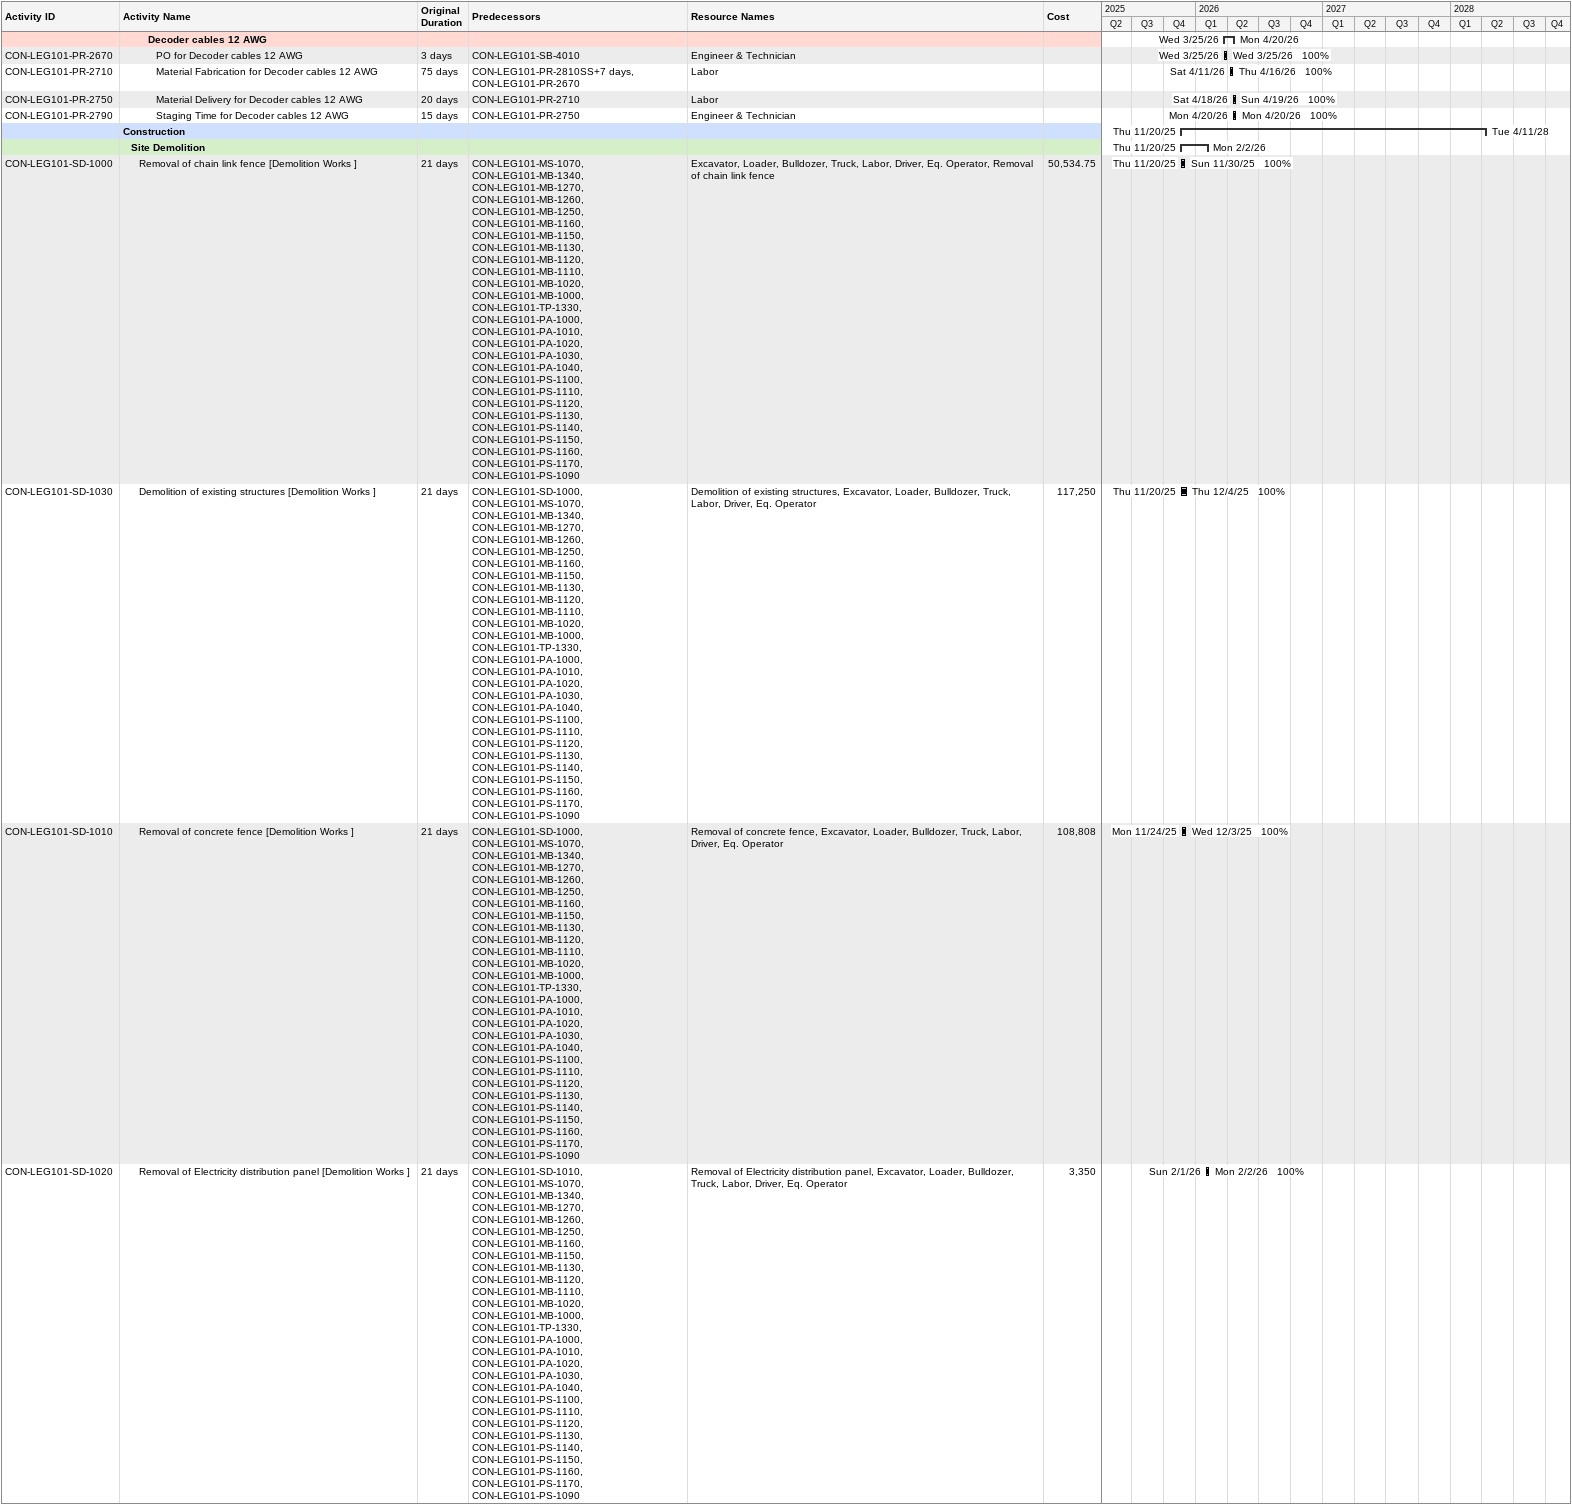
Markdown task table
| ID | Level | Task | Original duration | Start | Finish | Predecessors | Resources | % complete | Cost |
|---|---|---|---|---|---|---|---|---|---|
|  | 4 | **Decoder cables 12 AWG** |  | 2026-03-25 | 2026-04-20 |  |  |  |  |
| CON-LEG101-PR-2670 | 5 | PO for Decoder cables 12 AWG | 3d | 2026-03-25 | 2026-03-25 | CON-LEG101-SB-4010 | Engineer & Technician | 100 |  |
| CON-LEG101-PR-2710 | 5 | Material Fabrication for Decoder cables 12 AWG | 75d | 2026-04-11 | 2026-04-16 | CON-LEG101-PR-2810SS+7d, CON-LEG101-PR-2670 | Labor | 100 |  |
| CON-LEG101-PR-2750 | 5 | Material Delivery for Decoder cables 12 AWG | 20d | 2026-04-18 | 2026-04-19 | CON-LEG101-PR-2710 | Labor | 100 |  |
| CON-LEG101-PR-2790 | 5 | Staging Time for Decoder cables 12 AWG | 15d | 2026-04-20 | 2026-04-20 | CON-LEG101-PR-2750 | Engineer & Technician | 100 |  |
|  | 1 | **Construction** |  | 2025-11-20 | 2028-04-11 |  |  |  |  |
|  | 2 | **Site Demolition** |  | 2025-11-20 | 2026-02-02 |  |  |  |  |
| CON-LEG101-SD-1000 | 3 | Removal of chain link fence [Demolition Works ] | 21d | 2025-11-20 | 2025-11-30 | CON-LEG101-MS-1070, CON-LEG101-MB-1340, CON-LEG101-MB-1270, CON-LEG101-MB-1260, CON-LEG101-MB-1250, CON-LEG101-MB-1160, CON-LEG101-MB-1150, CON-LEG101-MB-1130, CON-LEG101-MB-1120, CON-LEG101-MB-1110, CON-LEG101-MB-1020, CON-LEG101-MB-1000, CON-LEG101-TP-1330, CON-LEG101-PA-1000, CON-LEG101-PA-1010, CON-LEG101-PA-1020, CON-LEG101-PA-1030, CON-LEG101-PA-1040, CON-LEG101-PS-1100, CON-LEG101-PS-1110, CON-LEG101-PS-1120, CON-LEG101-PS-1130, CON-LEG101-PS-1140, CON-LEG101-PS-1150, CON-LEG101-PS-1160, CON-LEG101-PS-1170, CON-LEG101-PS-1090 | Excavator, Loader, Bulldozer, Truck, Labor, Driver, Eq. Operator, Removal of chain link fence | 100 | 50534.75 |
| CON-LEG101-SD-1030 | 3 | Demolition of existing structures [Demolition Works ] | 21d | 2025-11-20 | 2025-12-04 | CON-LEG101-SD-1000, CON-LEG101-MS-1070, CON-LEG101-MB-1340, CON-LEG101-MB-1270, CON-LEG101-MB-1260, CON-LEG101-MB-1250, CON-LEG101-MB-1160, CON-LEG101-MB-1150, CON-LEG101-MB-1130, CON-LEG101-MB-1120, CON-LEG101-MB-1110, CON-LEG101-MB-1020, CON-LEG101-MB-1000, CON-LEG101-TP-1330, CON-LEG101-PA-1000, CON-LEG101-PA-1010, CON-LEG101-PA-1020, CON-LEG101-PA-1030, CON-LEG101-PA-1040, CON-LEG101-PS-1100, CON-LEG101-PS-1110, CON-LEG101-PS-1120, CON-LEG101-PS-1130, CON-LEG101-PS-1140, CON-LEG101-PS-1150, CON-LEG101-PS-1160, CON-LEG101-PS-1170, CON-LEG101-PS-1090 | Demolition of existing structures, Excavator, Loader, Bulldozer, Truck, Labor, Driver, Eq. Operator | 100 | 117250 |
| CON-LEG101-SD-1010 | 3 | Removal of concrete fence [Demolition Works ] | 21d | 2025-11-24 | 2025-12-03 | CON-LEG101-SD-1000, CON-LEG101-MS-1070, CON-LEG101-MB-1340, CON-LEG101-MB-1270, CON-LEG101-MB-1260, CON-LEG101-MB-1250, CON-LEG101-MB-1160, CON-LEG101-MB-1150, CON-LEG101-MB-1130, CON-LEG101-MB-1120, CON-LEG101-MB-1110, CON-LEG101-MB-1020, CON-LEG101-MB-1000, CON-LEG101-TP-1330, CON-LEG101-PA-1000, CON-LEG101-PA-1010, CON-LEG101-PA-1020, CON-LEG101-PA-1030, CON-LEG101-PA-1040, CON-LEG101-PS-1100, CON-LEG101-PS-1110, CON-LEG101-PS-1120, CON-LEG101-PS-1130, CON-LEG101-PS-1140, CON-LEG101-PS-1150, CON-LEG101-PS-1160, CON-LEG101-PS-1170, CON-LEG101-PS-1090 | Removal of concrete fence, Excavator, Loader, Bulldozer, Truck, Labor, Driver, Eq. Operator | 100 | 108808 |
| CON-LEG101-SD-1020 | 3 | Removal of Electricity distribution panel [Demolition Works ] | 21d | 2026-02-01 | 2026-02-02 | CON-LEG101-SD-1010, CON-LEG101-MS-1070, CON-LEG101-MB-1340, CON-LEG101-MB-1270, CON-LEG101-MB-1260, CON-LEG101-MB-1250, CON-LEG101-MB-1160, CON-LEG101-MB-1150, CON-LEG101-MB-1130, CON-LEG101-MB-1120, CON-LEG101-MB-1110, CON-LEG101-MB-1020, CON-LEG101-MB-1000, CON-LEG101-TP-1330, CON-LEG101-PA-1000, CON-LEG101-PA-1010, CON-LEG101-PA-1020, CON-LEG101-PA-1030, CON-LEG101-PA-1040, CON-LEG101-PS-1100, CON-LEG101-PS-1110, CON-LEG101-PS-1120, CON-LEG101-PS-1130, CON-LEG101-PS-1140, CON-LEG101-PS-1150, CON-LEG101-PS-1160, CON-LEG101-PS-1170, CON-LEG101-PS-1090 | Removal of Electricity distribution panel, Excavator, Loader, Bulldozer, Truck, Labor, Driver, Eq. Operator | 100 | 3350 |
